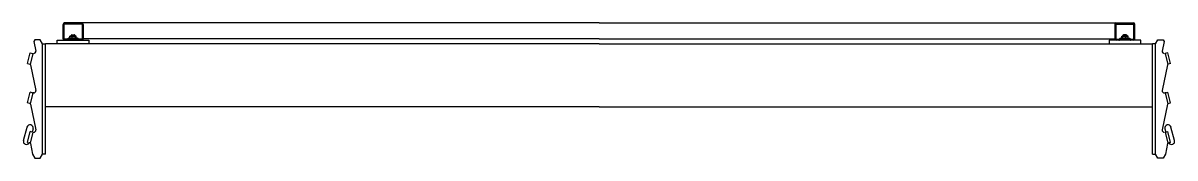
# Model space of a CAD drawing. Header units: metres. Extents: x -728 to 728, y -65 to 106.
import ezdxf

# ---------------------------------------------------------------- set-up
doc = ezdxf.new("R2010")
doc.units = ezdxf.units.M

# ---------------------------------------------------------------- blocks, each defined once
blk = doc.blocks.new('DI_LGTOPO_CONTRAV')
at = {"layer": 'Contraventamento', "color": 7, "linetype": 'Continuous', "lineweight": 25}
for p, q in [((-677.6, 86.3), (-677.6, 104.2)), ((-676.4, 86.3), (-676.4, 104.2)), ((0, 106.3), (-675.9, 106.3)), ((-654.1, 104.9), (-675.9, 104.9)), ((-653.6, 104.2), (-653.6, 86.3)), ((-652.4, 104.2), (-652.4, 86.3)), ((0, 106.3), (675.9, 106.3)), ((652.4, 104.2), (652.4, 86.3)), ((653.6, 104.2), (653.6, 86.3)), ((654.1, 104.9), (675.9, 104.9)), ((676.4, 86.3), (676.4, 104.2)), ((677.6, 86.3), (677.6, 104.2)), ((-667.4, 89.7), (-668.9, 89.4)), ((-668.9, 89.4), (-668.5, 89.7)), ((-668.9, 87.2), (-668.9, 89.4)), ((-668.5, 89.7), (-667.4, 89.7)), ((-666, 89.4), (-667.4, 89.7)), ((-667.4, 89.7), (-664, 89.7)), ((-666.6, 91.4), (-667.3, 90.9)), ((-667.3, 90.9), (-662.6, 90.9)), ((-667.3, 90.9), (-667.3, 89.7)), ((-666.6, 91.4), (-663.3, 91.4)), ((-664, 89.7), (-666, 89.4)), ((-666, 87.2), (-666, 89.4)), ((-662, 89.4), (-664, 89.7)), ((-664, 89.7), (-661.5, 89.7)), ((-662.9, 91.2), (-663.3, 91.4)), ((-662.6, 90.9), (-662.9, 91.2)), ((-662.6, 90.9), (-662.6, 89.7)), ((-661.5, 89.7), (-662, 89.4)), ((-662, 87.2), (-662, 89.4)), ((-661, 89.4), (-661.5, 89.7)), ((-661, 87.2), (-661, 89.4)), ((661, 89.4), (661.5, 89.7)), ((661, 87.2), (661, 89.4)), ((661.5, 89.7), (662, 89.4)), ((664, 89.7), (661.5, 89.7)), ((662, 89.4), (664, 89.7)), ((662, 87.2), (662, 89.4)), ((662.6, 90.9), (662.9, 91.2)), ((667.3, 90.9), (662.6, 90.9)), ((662.6, 90.9), (662.6, 89.7)), ((662.9, 91.2), (663.3, 91.4)), ((666.6, 91.4), (663.3, 91.4)), ((667.4, 89.7), (664, 89.7)), ((664, 89.7), (666, 89.4)), ((666, 89.4), (667.4, 89.7)), ((666, 87.2), (666, 89.4)), ((666.6, 91.4), (667.3, 90.9)), ((667.3, 90.9), (667.3, 89.7)), ((667.4, 89.7), (668.9, 89.4)), ((668.5, 89.7), (667.4, 89.7)), ((668.9, 89.4), (668.5, 89.7)), ((668.9, 87.2), (668.9, 89.4)), ((-672.5, 85.7), (-675.9, 85.7)), ((-671.8, 86.3), (-672.2, 85.9)), ((-671, 85.3), (-671.3, 84.9)), ((-659.4, 86.9), (-670.6, 86.9)), ((-659.4, 85.5), (-670.6, 85.5)), ((-668.9, 87.2), (-668.5, 86.9)), ((-667.4, 86.9), (-668.9, 87.2)), ((-668.5, 86.9), (-661.5, 86.9)), ((-666, 87.2), (-667.4, 86.9)), ((-664, 86.9), (-666, 87.2)), ((-662, 87.2), (-664, 86.9)), ((-661.5, 86.9), (-662, 87.2)), ((-661, 87.2), (-661.5, 86.9)), ((-658.7, 84.9), (-659, 85.3)), ((-657.8, 85.9), (-658.2, 86.3)), ((-654.1, 85.7), (-657.5, 85.7)), ((0, 86.3), (-652.4, 86.3)), ((0, 86.3), (652.4, 86.3)), ((654.1, 85.7), (657.5, 85.7)), ((657.8, 85.9), (658.2, 86.3)), ((658.7, 84.9), (659, 85.3)), ((659.4, 86.9), (670.6, 86.9)), ((659.4, 85.5), (670.6, 85.5)), ((661, 87.2), (661.5, 86.9)), ((661.5, 86.9), (662, 87.2)), ((668.5, 86.9), (661.5, 86.9)), ((662, 87.2), (664, 86.9)), ((664, 86.9), (666, 87.2)), ((666, 87.2), (667.4, 86.9)), ((667.4, 86.9), (668.9, 87.2)), ((668.9, 87.2), (668.5, 86.9)), ((671, 85.3), (671.3, 84.9)), ((671.8, 86.3), (672.2, 85.9)), ((672.5, 85.7), (675.9, 85.7))]:
    blk.add_line(p, q, dxfattribs=at)
at = {"layer": 'Contraventamento'}
for p, q in [((-675.9, 84.3), (-672.5, 84.3)), ((-657.5, 84.3), (-654.1, 84.3)), ((657.5, 84.3), (654.1, 84.3)), ((675.9, 84.3), (672.5, 84.3))]:
    blk.add_line(p, q, dxfattribs=at)
at = {"layer": 'Contraventamento', "color": 7, "linetype": 'Continuous', "lineweight": 25}
for centre, radius, start, end in [((-675.7, 104.4), 1.91, 95.3692, 184.5128), ((-675.8, 104.3), 0.605, 95.3692, 184.5128), ((-654.3, 104.4), 1.91, 355.4872, 84.6308), ((-654.2, 104.3), 0.605, 355.4872, 84.6308), ((654.3, 104.4), 1.91, 95.3692, 184.5128), ((654.2, 104.3), 0.605, 95.3692, 184.5128), ((675.7, 104.4), 1.91, 355.4872, 84.6308), ((675.8, 104.3), 0.605, 355.4872, 84.6308), ((-675.7, 86.2), 1.91, 175.4872, 264.6308), ((-675.8, 86.3), 0.605, 175.4872, 264.6308), ((-672.5, 86.2), 0.507, 271.105, 321.3456), ((-672.6, 85.9), 1.6, 271.105, 321.3456), ((-670.6, 85.3), 1.6, 91.105, 141.3456), ((-670.6, 85), 0.507, 91.105, 141.3456), ((-659.4, 85.3), 1.6, 38.6544, 88.895), ((-659.4, 85), 0.507, 38.6544, 88.895), ((-657.4, 85.9), 1.6, 218.6544, 268.895), ((-657.5, 86.2), 0.507, 218.6544, 268.895), ((-654.2, 86.3), 0.605, 275.3692, 4.5128), ((-654.3, 86.2), 1.91, 275.3692, 4.5128), ((654.3, 86.2), 1.91, 175.4872, 264.6308), ((654.2, 86.3), 0.605, 175.4872, 264.6308), ((657.5, 86.2), 0.507, 271.105, 321.3456), ((657.4, 85.9), 1.6, 271.105, 321.3456), ((659.4, 85.3), 1.6, 91.105, 141.3456), ((659.4, 85), 0.507, 91.105, 141.3456), ((670.6, 85.3), 1.6, 38.6544, 88.895), ((670.6, 85), 0.507, 38.6544, 88.895), ((672.6, 85.9), 1.6, 218.6544, 268.895), ((672.5, 86.2), 0.507, 218.6544, 268.895), ((675.8, 86.3), 0.605, 275.3692, 4.5128), ((675.7, 86.2), 1.91, 275.3692, 4.5128)]:
    blk.add_arc(centre, radius, start, end, dxfattribs=at)
at = {"layer": 'LONGARINA', "lineweight": -2, "ltscale": 2}
for p, q in [((-713.3, 85), (-714.7, 82.6)), ((-714.7, 82.6), (-712.2, 70.6)), ((-706.8, 85), (-713.3, 85)), ((-706.5, 85), (-706.8, 85)), ((-703.6, 80), (-706.5, 85)), ((-703.6, -60), (-703.6, 80)), ((-703.6, 80), (-700, 80)), ((-700, -60), (-700, 80)), ((0, 80), (-700, 80)), ((0, 80), (700, 80)), ((700, -60), (700, 80)), ((703.6, 80), (700, 80)), ((703.6, 80), (706.5, 85)), ((703.6, -60), (703.6, 80)), ((706.5, 85), (706.7, 85)), ((706.7, 85), (713.3, 85)), ((714.7, 82.6), (712.2, 70.6)), ((713.3, 85), (714.7, 82.6)), ((-722.5, 54.9), (-719.2, 68.5)), ((-719.2, 68.5), (-715.7, 67.6)), ((-715.7, 67.6), (-719.1, 53.8)), ((719.2, 68.5), (715.7, 67.6)), ((715.7, 67.6), (719.1, 53.8)), ((722.5, 54.9), (719.2, 68.5)), ((-722.5, 54.9), (-719.6, 54.2)), ((-718.9, 53.4), (-712.2, 20.6)), ((718.9, 53.4), (712.2, 20.6)), ((722.5, 54.9), (719.6, 54.2)), ((-722.5, 4.9), (-719.2, 18.5)), ((-716.6, 17.8), (-719.2, 18.5)), ((-715.7, 17.6), (-719.1, 3.8)), ((-716.6, 17.8), (-715.7, 17.6)), ((-714.7, 17.6), (-715.7, 17.6)), ((714.7, 17.6), (715.7, 17.6)), ((716.6, 17.8), (715.7, 17.6)), ((715.7, 17.6), (719.1, 3.8)), ((716.6, 17.8), (719.2, 18.5)), ((722.5, 4.9), (719.2, 18.5)), ((-719.6, 4.2), (-722.5, 4.9)), ((-718.9, 3.4), (-712.2, -29.4)), ((0, 0), (-700, 0)), ((0, 0), (700, 0)), ((718.9, 3.4), (712.2, -29.4)), ((719.6, 4.2), (722.5, 4.9)), ((-727.7, -42.8), (-723.2, -25.9)), ((-715.5, -27.9), (-716.6, -32.2)), ((715.5, -27.9), (716.6, -32.2)), ((727.7, -42.8), (723.2, -25.9)), ((-722.5, -45.1), (-719.2, -31.5)), ((-716.6, -32.2), (-719.2, -31.5)), ((-715.7, -32.4), (-719.1, -46.2)), ((715.7, -32.4), (719.1, -46.2)), ((716.6, -32.2), (719.2, -31.5)), ((722.5, -45.1), (719.2, -31.5)), ((-722.5, -45.1), (-720.3, -45.7)), ((-719.6, -45.8), (-720.3, -45.7)), ((-718.9, -46.6), (-716.2, -60)), ((718.9, -46.6), (716.2, -60)), ((719.6, -45.8), (720.3, -45.7)), ((722.5, -45.1), (720.3, -45.7)), ((-716.2, -60), (-713.3, -65)), ((-713.3, -65), (-706.8, -65)), ((-706.8, -65), (-706.5, -65)), ((-706.5, -65), (-703.6, -60)), ((-700, -60), (-703.6, -60)), ((700, -60), (703.6, -60)), ((706.5, -65), (703.6, -60)), ((706.7, -65), (706.5, -65)), ((713.3, -65), (706.7, -65)), ((716.2, -60), (713.3, -65))]:
    blk.add_line(p, q, dxfattribs=at)
at = {"layer": 'LONGARINA'}
for p, q in [((-685, 80), (-685, 84.3)), ((-685, 84.3), (-645, 84.3)), ((-645, 80), (-685, 80)), ((-645, 84.3), (-645, 80)), ((685, 84.3), (645, 84.3)), ((645, 84.3), (645, 80)), ((645, 80), (685, 80)), ((685, 80), (685, 84.3))]:
    blk.add_line(p, q, dxfattribs=at)
at = {"layer": 'LONGARINA', "lineweight": -2, "ltscale": 2}
for centre, radius, start, end in [((-714.7, 70.1), 2.5, 270, 11.451), ((-714.7, 70.1), 2.5, 270, 11.451), ((714.7, 70.1), 2.5, 168.549, 270), ((714.7, 70.1), 2.5, 168.549, 270), ((-719.9, 53.2), 1.01, 11.738, 76.013), ((719.9, 53.2), 1.01, 103.987, 168.262), ((-714.7, 20.1), 2.5, 270, 11.451), ((714.7, 20.1), 2.5, 168.549, 270), ((-719.9, 3.2), 1.01, 11.738, 76.013), ((719.9, 3.2), 1.01, 103.987, 168.262), ((-719.4, -26.9), 4, 345.0994, 165.0994), ((719.4, -26.9), 4, 14.9006, 194.9006), ((-723.9, -43.8), 4, 165.0994, 332.126), ((-714.7, -29.9), 2.5, 270, 11.451), ((714.7, -29.9), 2.5, 168.549, 270), ((723.9, -43.8), 4, 207.874, 14.9006), ((-719.9, -46.8), 1.01, 11.738, 76.013), ((719.9, -46.8), 1.01, 103.987, 168.262)]:
    blk.add_arc(centre, radius, start, end, dxfattribs=at)

msp = doc.modelspace()

# ---------------------------------------------------------------- block references
msp.add_blockref('DI_LGTOPO_CONTRAV', (0, 0))

doc.saveas('drawing.dxf')
